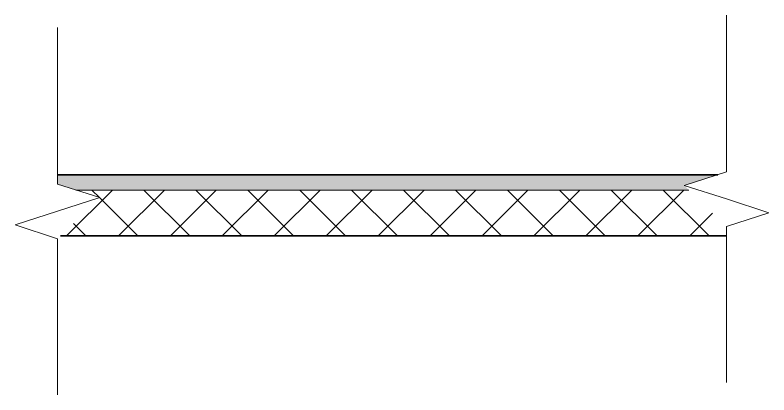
# Model space of a CAD drawing. Header units: millimetres. Extents: x -60946 to 138510, y -262288 to 24501.
# Drawn here: x 94978 to 96209, y -192764 to -192144 of the extents above; entities that cross this region are included whole.
import ezdxf

# ---------------------------------------------------------------- set-up
doc = ezdxf.new("R2010")
doc.units = ezdxf.units.MM
for name, color, linetype, lineweight in [('Аннотация', 7, 'Continuous', 20), ('Стены разрез', 7, 'Continuous', 35), ('Стены штриховка', 7, 'Continuous', 9), ('Узлы', 7, 'Continuous', 18)]:
    doc.layers.add(name, color=color, linetype=linetype, lineweight=lineweight)

# ---------------------------------------------------------------- blocks, each defined once
blk = doc.blocks.new('Family - ___-2739859-УО кладочный 4 эт')
at = {"layer": 'Стены разрез', "lineweight": 20, "true_color": 0x808040}
blk.add_hatch(color=57, dxfattribs=at).paths.add_polyline_path([(9343.2, 6199.1), (10344.7, 6199.1), (10337, 6206.6), (10392.1, 6224.1), (9313.3, 6224.1), (9313.3, 6208.6), (9319.6, 6206.6)])
at = {"layer": 'Стены разрез', "lineweight": 9, "true_color": 0x808040}
h = blk.add_hatch(dxfattribs=at)
h.set_pattern_fill('FP_11', color=57, style=0, pattern_type=2)
h.set_pattern_definition([(45, (0, 0), (-42.4264, 42.4264), []), (135, (0, 0), (-42.4264, -42.4264), [])])
h.paths.add_polyline_path([(9318, 6124.1), (10406.3, 6124.1), (10406.3, 6139.6), (10344.7, 6199.1), (9343.2, 6199.1), (9382.6, 6186.6), (9336.6, 6142.1)])
at = {"layer": 'Стены разрез'}
for p, q in [((10392.1, 6224.1), (9313.3, 6224.1)), ((9318, 6124.1), (10406.3, 6124.1))]:
    blk.add_line(p, q, dxfattribs=at)
at = {"layer": 'Стены штриховка'}
blk.add_line((10344.7, 6199.1), (9343.2, 6199.1), dxfattribs=at)
blk = doc.blocks.new('ADSK_Обрыв_Линия1 - По умолчанию-2621351-УО кладочный 4 эт')
at = {"layer": 'Узлы', "lineweight": 20}
for p, q in [((10406.3, 6364.6), (10406.3, 6228.6)), ((10406.3, 6139.6), (10406.3, 6004.6))]:
    blk.add_line(p, q, dxfattribs=at)
blk = doc.blocks.new('ADSK_Обрыв_Линия1 - По умолчанию-2621353-УО кладочный 4 эт')
at = {"layer": 'Узлы', "lineweight": 20}
for p, q in [((9313.3, 6344.6), (9313.3, 6208.6)), ((9313.3, 6119.6), (9313.3, 5984.6))]:
    blk.add_line(p, q, dxfattribs=at)

msp = doc.modelspace()

# ---------------------------------------------------------------- linework, layer by layer
at = {"layer": 'Аннотация'}
for p, q in [((96140.0268, -192263.822), (96140.0268, -192143.822)), ((95047.0468, -192283.822), (95047.0468, -192163.822)), ((96140.0268, -192399.822), (96070.7447, -192421.822)), ((96140.0268, -192399.822), (96070.7447, -192421.822)), ((95047.0468, -192419.822), (95116.3288, -192441.822)), ((95047.0468, -192419.822), (95116.3288, -192441.822)), ((96140.0268, -192443.822), (96070.7447, -192421.822)), ((95047.0468, -192463.822), (95116.3288, -192441.822)), ((96209.3469, -192466.3454), (96140.0268, -192443.822)), ((96209.3469, -192466.3454), (96140.0268, -192443.822)), ((94977.7267, -192486.3454), (95047.0468, -192463.822)), ((94977.7267, -192486.3454), (95047.0468, -192463.822)), ((96140.0268, -192488.8689), (96209.3469, -192466.3454)), ((96140.0268, -192488.8689), (96209.3469, -192466.3454)), ((95047.0468, -192508.8689), (94977.7267, -192486.3454)), ((95047.0468, -192508.8689), (94977.7267, -192486.3454)), ((96140.0268, -192623.822), (96140.0268, -192743.822)), ((95047.0468, -192643.822), (95047.0468, -192763.822))]:
    msp.add_line(p, q, dxfattribs=at)

# ---------------------------------------------------------------- block references
at = {"lineweight": 20}
msp.add_blockref('Family - ___-2739859-УО кладочный 4 эт', (85733.7626, -198628.4604), dxfattribs=at)
at = {"layer": 'Узлы', "lineweight": 20}
for name in ['ADSK_Обрыв_Линия1 - По умолчанию-2621351-УО кладочный 4 эт', 'ADSK_Обрыв_Линия1 - По умолчанию-2621353-УО кладочный 4 эт']:
    msp.add_blockref(name, (85733.7626, -198628.4604), dxfattribs=at)

doc.saveas('drawing.dxf')
